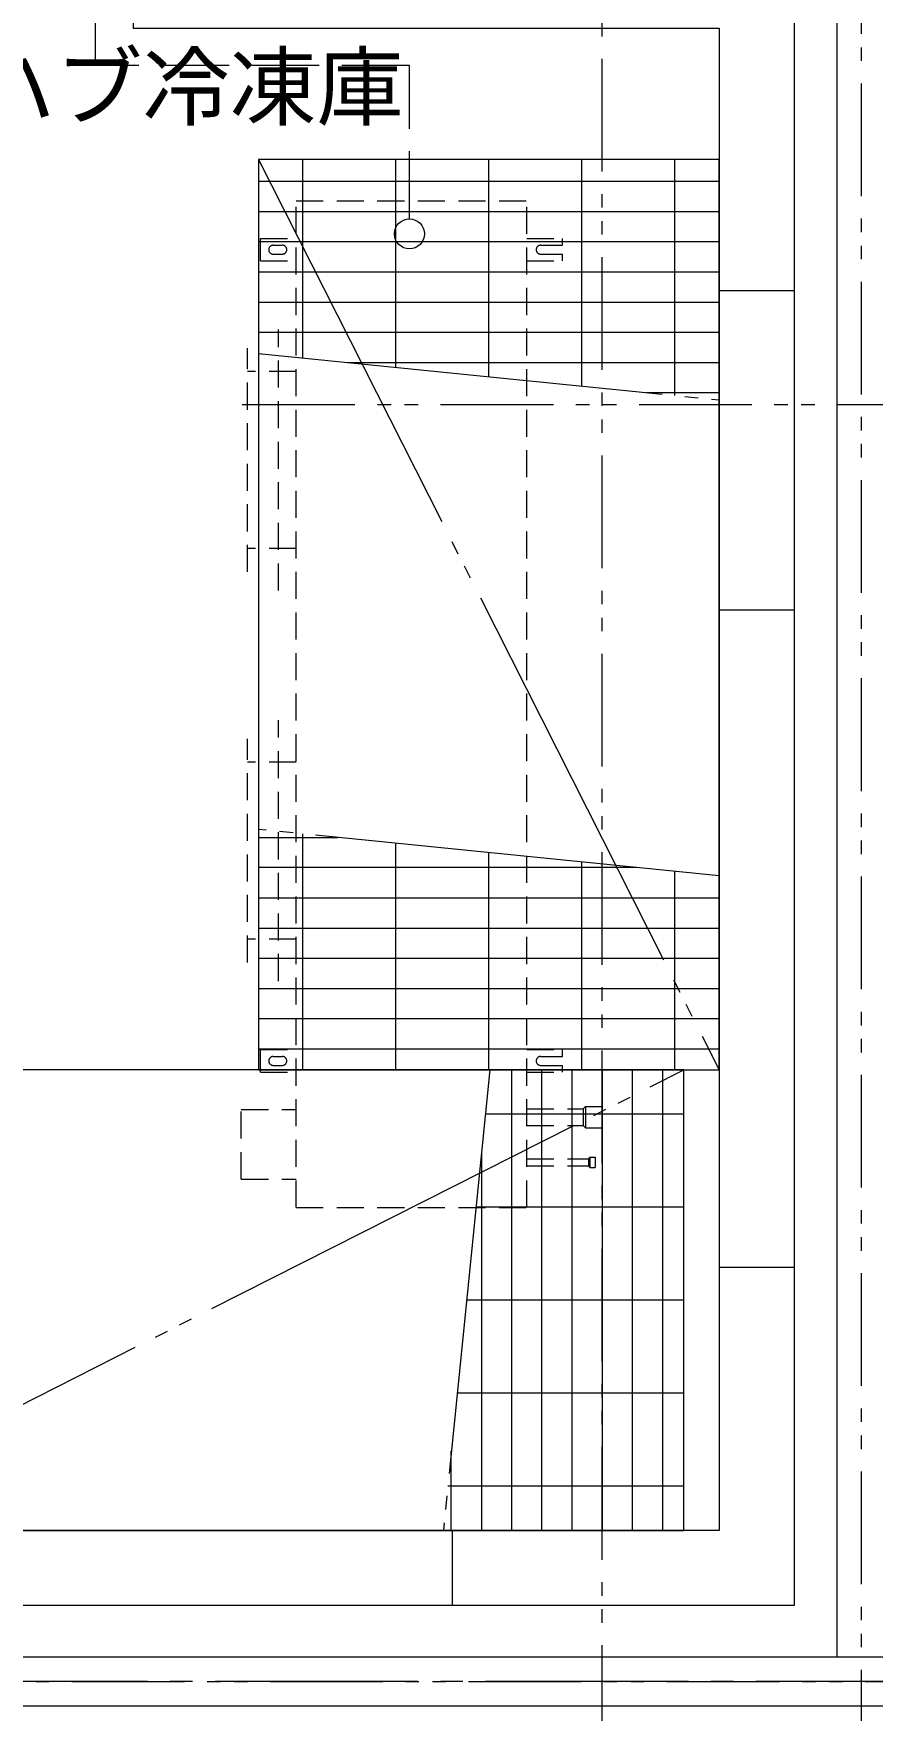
# Model space of a CAD drawing. Units: millimetres at full size. Extents: x -12803 to 120774, y -9413 to 101127.
# Drawn here: x 90518 to 91634, y 8758 to 10990 of the extents above; entities that cross this region are included whole.
import ezdxf
from ezdxf.enums import TextEntityAlignment as Align

# ---------------------------------------------------------------- set-up
doc = ezdxf.new("R2010")
doc.units = ezdxf.units.MM
doc.header["$LTSCALE"] = 30
for name, pattern in [('CHAIN2', [12, 9, -1, 1, -1]), ('DASHED1', [1.8, 1.2, -0.6]), ('DASHED3', [4, 3, -1]), ('DOUBLE_CHAIN1', [8.8, 5, -1, 0.6, -0.6, 0.6, -1]), ('LONG_DOUBLE_CHAIN', [21.8, 18, -1, 0.6, -0.6, 0.6, -1])]:
    doc.linetypes.add(name, pattern=pattern)
doc.layers.add('0-0_NoName', color=7, linetype='Continuous')
doc.layers.add('2-E_AIHO12-部屋名', color=7, linetype='Continuous')
for name, color, linetype, lineweight in [('0-4_AIHO33-厨房機器隠れ線', 7, 'DASHED1', 15), ('0-5_AIHO47-厨房機器アウトライン', 7, 'Continuous', 15), ('0-6_AIHO30-厨房機器LL', 7, 'Continuous', 15), ('1-1_AIHO20-排水溝', 7, 'Continuous', 15), ('2-0_通芯', 7, 'DOUBLE_CHAIN1', 15), ('2-2_間仕切り芯', 7, 'DOUBLE_CHAIN1', 15), ('2-3_間仕切り', 7, 'Continuous', 15), ('3-2_AIHO08-壁芯', 7, 'CHAIN2', 15), ('3-3_AIHO30-厨房機器', 7, 'Continuous', 15), ('3-5_AIHO57-排水立上げ', 7, 'Continuous', 15), ('3-7_AIHO32-厨房機器補助線', 7, 'LONG_DOUBLE_CHAIN', 15)]:
    doc.layers.add(name, color=color, linetype=linetype, lineweight=lineweight)
doc.styles.add('ＭＳ ゴシック', font='')
doc.styles.get('ＭＳ ゴシック').set_extended_font_data('MS Gothic')

# ---------------------------------------------------------------- blocks, each defined once
blk = doc.blocks.new('グループ部品-732')
at = {"layer": '0-4_AIHO33-厨房機器隠れ線'}
for p, q in [((90867.36, 10767.41), (91174.36, 10767.41)), ((90867.36, 9427.41), (90867.36, 10767.41)), ((90867.36, 9427.41), (90867.36, 10767.41)), ((90867.36, 10767.41), (91174.36, 10767.41)), ((91174.36, 9427.41), (91174.36, 10767.41)), ((91174.36, 9427.41), (91174.36, 10767.41)), ((90819.86, 10717.41), (90867.36, 10717.41)), ((90819.86, 10687.41), (90819.86, 10717.41)), ((91174.36, 10717.41), (91221.86, 10717.41)), ((91221.86, 10708.41), (91221.86, 10717.41)), ((90836.86, 10708.41), (90848.86, 10708.41)), ((90836.86, 10696.41), (90848.86, 10696.41)), ((91192.86, 10708.41), (91221.86, 10708.41)), ((91192.86, 10696.41), (91221.86, 10696.41)), ((91221.86, 10687.41), (91221.86, 10696.41)), ((90819.86, 10687.41), (90867.36, 10687.41)), ((91174.36, 10687.41), (91221.86, 10687.41)), ((90817.86, 10248.76), (90817.86, 10596.06)), ((90843.86, 10248.76), (90843.86, 10596.06)), ((90802.56, 10273.41), (90802.56, 10571.41)), ((90867.36, 10540.12), (90802.56, 10540.12)), ((90867.36, 10304.7), (90802.56, 10304.7)), ((90817.86, 9728.76), (90817.86, 10076.06)), ((90843.86, 9728.76), (90843.86, 10076.06)), ((90802.56, 9753.41), (90802.56, 10051.41)), ((90867.36, 10020.12), (90802.56, 10020.12)), ((90867.36, 9784.7), (90802.56, 9784.7)), ((90819.86, 9637.41), (90867.36, 9637.41)), ((90819.86, 9607.41), (90819.86, 9637.41)), ((90836.86, 9628.41), (90848.86, 9628.41)), ((91174.36, 9637.41), (91221.86, 9637.41)), ((91192.86, 9628.41), (91221.86, 9628.41)), ((91221.86, 9628.41), (91221.86, 9637.41)), ((90819.86, 9607.41), (90867.36, 9607.41)), ((90836.86, 9616.41), (90848.86, 9616.41)), ((91192.86, 9616.41), (91221.86, 9616.41)), ((91174.36, 9558.51), (91249.36, 9558.51)), ((91252.36, 9561.51), (91249.36, 9558.51)), ((91249.36, 9558.51), (91249.36, 9536.31)), ((91252.36, 9561.51), (91274.36, 9561.51)), ((91252.36, 9561.51), (91252.36, 9533.31)), ((91274.36, 9561.51), (91274.36, 9533.31)), ((91174.36, 9536.31), (91249.36, 9536.31)), ((91252.36, 9533.31), (91249.36, 9536.31)), ((91252.36, 9533.31), (91274.36, 9533.31)), ((91174.36, 9492.17), (91256.36, 9492.17)), ((91258.36, 9494.17), (91256.36, 9492.17)), ((91258.36, 9494.17), (91258.36, 9480.65)), ((91258.36, 9494.17), (91265.36, 9494.17)), ((91265.36, 9494.17), (91265.36, 9480.65)), ((91174.36, 9482.65), (91256.36, 9482.65)), ((91258.36, 9480.65), (91265.36, 9480.65)), ((90794.36, 9464.91), (90867.36, 9464.91)), ((90867.36, 9427.41), (91174.36, 9427.41)), ((90867.36, 9427.41), (91174.36, 9427.41))]:
    blk.add_line(p, q, dxfattribs=at)
for points in [[(91174.36, 9607.41), (91221.86, 9607.41), (91221.86, 9616.41)], [(90794.36, 9464.91), (90794.36, 9557.91), (90867.36, 9557.91)], [(91256.36, 9492.17), (91256.36, 9482.65), (91258.36, 9480.65)]]:
    blk.add_lwpolyline(points, dxfattribs=at)
for centre, start, end in [((90836.86, 10702.41), 90, 270), ((90848.86, 10702.41), 270, 90), ((91192.86, 10702.41), 90, 270), ((90836.86, 9622.41), 90, 270), ((90848.86, 9622.41), 270, 90), ((91192.86, 9622.41), 90, 270)]:
    blk.add_arc(centre, 6, start, end, dxfattribs=at)
at = {"layer": '0-5_AIHO47-厨房機器アウトライン'}
for p, q in [((90817.36, 10822.41), (90817.36, 9610.41)), ((91430.36, 10822.41), (90817.36, 10822.41)), ((91430.36, 9610.41), (91430.36, 10822.41)), ((91383.36, 9610.41), (90171.36, 9610.41)), ((90817.36, 9610.41), (91430.36, 9610.41)), ((91383.36, 8997.41), (91383.36, 9610.41)), ((90171.36, 8997.41), (91383.36, 8997.41))]:
    blk.add_line(p, q, dxfattribs=at)
at = {"layer": '0-6_AIHO30-厨房機器LL'}
for p, q in [((90876.36, 10558.26), (90876.36, 10822.41)), ((91000.11, 10545.76), (91000.11, 10822.41)), ((91123.86, 10533.26), (91123.86, 10822.41)), ((91247.61, 10520.76), (91247.61, 10822.41)), ((91371.36, 10508.26), (91371.36, 10822.41)), ((90817.36, 10793.48), (91430.36, 10793.48)), ((90817.36, 10753.28), (91430.36, 10753.28)), ((90817.36, 10713.08), (91430.36, 10713.08)), ((90817.36, 10672.88), (91430.36, 10672.88)), ((90817.36, 10632.68), (91430.36, 10632.68)), ((90817.36, 10592.48), (91430.36, 10592.48)), ((90935.53, 10552.28), (91430.36, 10552.28)), ((91333.51, 10512.08), (91430.36, 10512.08)), ((90817.36, 9919.88), (90922.66, 9919.88)), ((90876.36, 9610.41), (90876.36, 9924.56)), ((91000.11, 9610.41), (91000.11, 9912.06)), ((91123.86, 9610.41), (91123.86, 9899.56)), ((91320.64, 9879.68), (90817.36, 9879.68)), ((91247.61, 9610.41), (91247.61, 9887.06)), ((91371.36, 9610.41), (91371.36, 9874.56)), ((90817.36, 9839.48), (91430.36, 9839.48)), ((90817.36, 9799.28), (91430.36, 9799.28)), ((90817.36, 9759.08), (91430.36, 9759.08)), ((90817.36, 9718.88), (91430.36, 9718.88)), ((90817.36, 9678.68), (91430.36, 9678.68)), ((90817.36, 9638.48), (91430.36, 9638.48)), ((91154.28, 8997.41), (91154.28, 9610.41)), ((91194.48, 8997.41), (91194.48, 9610.41)), ((91234.68, 8997.41), (91234.68, 9610.41)), ((91274.88, 8997.41), (91274.88, 9610.41)), ((91315.08, 8997.41), (91315.08, 9610.41)), ((91355.28, 8997.41), (91355.28, 9610.41)), ((91383.36, 9551.41), (91119.21, 9551.41)), ((91114.08, 9500.7), (91114.08, 8997.41)), ((91383.36, 9427.66), (91106.71, 9427.66)), ((91383.36, 9303.91), (91094.21, 9303.91)), ((91383.36, 9180.16), (91081.71, 9180.16)), ((91073.88, 8997.41), (91073.88, 9102.71)), ((91383.36, 9056.41), (91069.21, 9056.41))]:
    blk.add_line(p, q, dxfattribs=at)
at = {"layer": '1-1_AIHO20-排水溝'}
blk.add_lwpolyline([(90250.36, 11922.41), (90750.36, 11922.41), (90750.36, 11097.41), (91530.36, 11097.41), (91530.36, 8897.41), (88250.36, 8897.41)], dxfattribs=at)
at = {"layer": '2-2_間仕切り芯'}
for p, q in [((91619.36, 12771.74), (91619.36, 6056.41)), ((90795.67, 10496.41), (93546.63, 10496.41)), ((83968.72, 8796.41), (114317.38, 8796.41))]:
    blk.add_line(p, q, dxfattribs=at)
at = {"layer": '2-3_間仕切り'}
for p, q in [((91586.86, 11838.91), (91586.86, 8828.91)), ((84686.86, 8828.91), (93094.36, 8828.91)), ((84621.86, 8763.91), (93744.36, 8763.91))]:
    blk.add_line(p, q, dxfattribs=at)
at = {"layer": '3-2_AIHO08-壁芯'}
blk.add_line((113349.36, 8796.41), (84974.36, 8796.41), dxfattribs=at)
at = {"layer": '3-3_AIHO30-厨房機器'}
for p, q in [((90817.36, 10822.41), (90817.36, 9610.41)), ((91430.36, 10822.41), (90817.36, 10822.41)), ((91430.36, 9610.41), (91430.36, 10822.41)), ((91530.36, 10647.41), (91430.36, 10647.41)), ((91530.36, 10222.41), (91430.36, 10222.41)), ((91383.36, 9610.41), (90171.36, 9610.41)), ((90817.36, 9610.41), (91430.36, 9610.41)), ((91383.36, 8997.41), (91383.36, 9610.41)), ((91530.36, 9347.41), (91430.36, 9347.41)), ((90171.36, 8997.41), (91383.36, 8997.41)), ((91075.36, 8897.41), (91075.36, 8997.41))]:
    blk.add_line(p, q, dxfattribs=at)
blk.add_lwpolyline([(88250.36, 11922.41), (90750.36, 11922.41), (90750.36, 11097.41), (91530.36, 11097.41), (91530.36, 8897.41), (88250.36, 8897.41)], close=True, dxfattribs=at)
blk.add_lwpolyline([(90299.86, 11822.41), (90650.36, 11822.41), (90650.36, 10997.41), (91430.36, 10997.41), (91430.36, 8997.41), (88350.36, 8997.41), (88350.36, 11822.41), (89400.86, 11822.41)], dxfattribs=at)
at = {"layer": '3-5_AIHO57-排水立上げ', "linetype": 'DASHED3'}
blk.add_line((91018.16, 10743.46), (91018.16, 10947.41), dxfattribs=at)
blk.add_lwpolyline([(91018.16, 10947.41), (90600.36, 10947.41), (90600.36, 11805.41)], dxfattribs=at)
at = {"layer": '3-5_AIHO57-排水立上げ'}
blk.add_circle((91018.16, 10723.46), 20, dxfattribs=at)
at = {"layer": '3-7_AIHO32-厨房機器補助線'}
for p, q in [((90817.36, 10822.41), (91430.36, 9610.41)), ((90817.36, 10564.22), (91430.36, 10502.3)), ((91430.36, 9868.6), (90817.36, 9930.52)), ((90171.36, 8997.41), (91383.36, 9610.41)), ((91125.17, 9610.41), (91063.25, 8997.41))]:
    blk.add_line(p, q, dxfattribs=at)
at = {"layer": '2-E_AIHO12-部屋名', "style": 'ＭＳ ゴシック'}
blk.add_text('プレハブ冷凍庫', height=84.92, dxfattribs=at).set_placement((90199.54, 10851.22), align=Align.BOTTOM_LEFT)
blk = doc.blocks.new('グループ部品-763')
at = {"layer": '0-4_AIHO33-厨房機器隠れ線'}
for p, q in [((90867.36, 10767.41), (91174.36, 10767.41)), ((90867.36, 9427.41), (90867.36, 10767.41)), ((90867.36, 9427.41), (90867.36, 10767.41)), ((90867.36, 10767.41), (91174.36, 10767.41)), ((91174.36, 9427.41), (91174.36, 10767.41)), ((91174.36, 9427.41), (91174.36, 10767.41)), ((90819.86, 10717.41), (90867.36, 10717.41)), ((90819.86, 10687.41), (90819.86, 10717.41)), ((91174.36, 10717.41), (91221.86, 10717.41)), ((91221.86, 10708.41), (91221.86, 10717.41)), ((90836.86, 10708.41), (90848.86, 10708.41)), ((90836.86, 10696.41), (90848.86, 10696.41)), ((91192.86, 10708.41), (91221.86, 10708.41)), ((91192.86, 10696.41), (91221.86, 10696.41)), ((91221.86, 10687.41), (91221.86, 10696.41)), ((90819.86, 10687.41), (90867.36, 10687.41)), ((91174.36, 10687.41), (91221.86, 10687.41)), ((90817.86, 10248.76), (90817.86, 10596.06)), ((90843.86, 10248.76), (90843.86, 10596.06)), ((90802.56, 10273.41), (90802.56, 10571.41)), ((90867.36, 10540.12), (90802.56, 10540.12)), ((90867.36, 10304.7), (90802.56, 10304.7)), ((90817.86, 9728.76), (90817.86, 10076.06)), ((90843.86, 9728.76), (90843.86, 10076.06)), ((90802.56, 9753.41), (90802.56, 10051.41)), ((90867.36, 10020.12), (90802.56, 10020.12)), ((90867.36, 9784.7), (90802.56, 9784.7)), ((90819.86, 9637.41), (90867.36, 9637.41)), ((90819.86, 9607.41), (90819.86, 9637.41)), ((90836.86, 9628.41), (90848.86, 9628.41)), ((91174.36, 9637.41), (91221.86, 9637.41)), ((91192.86, 9628.41), (91221.86, 9628.41)), ((91221.86, 9628.41), (91221.86, 9637.41)), ((90819.86, 9607.41), (90867.36, 9607.41)), ((90836.86, 9616.41), (90848.86, 9616.41)), ((91192.86, 9616.41), (91221.86, 9616.41)), ((91174.36, 9558.51), (91249.36, 9558.51)), ((91252.36, 9561.51), (91249.36, 9558.51)), ((91249.36, 9558.51), (91249.36, 9536.31)), ((91252.36, 9561.51), (91274.36, 9561.51)), ((91252.36, 9561.51), (91252.36, 9533.31)), ((91274.36, 9561.51), (91274.36, 9533.31)), ((91174.36, 9536.31), (91249.36, 9536.31)), ((91252.36, 9533.31), (91249.36, 9536.31)), ((91252.36, 9533.31), (91274.36, 9533.31)), ((91174.36, 9492.17), (91256.36, 9492.17)), ((91258.36, 9494.17), (91256.36, 9492.17)), ((91258.36, 9494.17), (91258.36, 9480.65)), ((91258.36, 9494.17), (91265.36, 9494.17)), ((91265.36, 9494.17), (91265.36, 9480.65)), ((91174.36, 9482.65), (91256.36, 9482.65)), ((91258.36, 9480.65), (91265.36, 9480.65)), ((90794.36, 9464.91), (90867.36, 9464.91)), ((90867.36, 9427.41), (91174.36, 9427.41)), ((90867.36, 9427.41), (91174.36, 9427.41))]:
    blk.add_line(p, q, dxfattribs=at)
for points in [[(91174.36, 9607.41), (91221.86, 9607.41), (91221.86, 9616.41)], [(90794.36, 9464.91), (90794.36, 9557.91), (90867.36, 9557.91)], [(91256.36, 9492.17), (91256.36, 9482.65), (91258.36, 9480.65)]]:
    blk.add_lwpolyline(points, dxfattribs=at)
for centre, start, end in [((90836.86, 10702.41), 90, 270), ((90848.86, 10702.41), 270, 90), ((91192.86, 10702.41), 90, 270), ((90836.86, 9622.41), 90, 270), ((90848.86, 9622.41), 270, 90), ((91192.86, 9622.41), 90, 270)]:
    blk.add_arc(centre, 6, start, end, dxfattribs=at)
at = {"layer": '0-5_AIHO47-厨房機器アウトライン'}
for p, q in [((90817.36, 10822.41), (90817.36, 9610.41)), ((91430.36, 10822.41), (90817.36, 10822.41)), ((91430.36, 9610.41), (91430.36, 10822.41)), ((91383.36, 9610.41), (90171.36, 9610.41)), ((90817.36, 9610.41), (91430.36, 9610.41)), ((91383.36, 8997.41), (91383.36, 9610.41)), ((90171.36, 8997.41), (91383.36, 8997.41))]:
    blk.add_line(p, q, dxfattribs=at)
at = {"layer": '0-6_AIHO30-厨房機器LL'}
for p, q in [((90876.36, 10558.26), (90876.36, 10822.41)), ((91000.11, 10545.76), (91000.11, 10822.41)), ((91123.86, 10533.26), (91123.86, 10822.41)), ((91247.61, 10520.76), (91247.61, 10822.41)), ((91371.36, 10508.26), (91371.36, 10822.41)), ((90817.36, 10793.48), (91430.36, 10793.48)), ((90817.36, 10753.28), (91430.36, 10753.28)), ((90817.36, 10713.08), (91430.36, 10713.08)), ((90817.36, 10672.88), (91430.36, 10672.88)), ((90817.36, 10632.68), (91430.36, 10632.68)), ((90817.36, 10592.48), (91430.36, 10592.48)), ((90935.53, 10552.28), (91430.36, 10552.28)), ((91333.51, 10512.08), (91430.36, 10512.08)), ((90817.36, 9919.88), (90922.66, 9919.88)), ((90876.36, 9610.41), (90876.36, 9924.56)), ((91000.11, 9610.41), (91000.11, 9912.06)), ((91123.86, 9610.41), (91123.86, 9899.56)), ((91320.64, 9879.68), (90817.36, 9879.68)), ((91247.61, 9610.41), (91247.61, 9887.06)), ((91371.36, 9610.41), (91371.36, 9874.56)), ((90817.36, 9839.48), (91430.36, 9839.48)), ((90817.36, 9799.28), (91430.36, 9799.28)), ((90817.36, 9759.08), (91430.36, 9759.08)), ((90817.36, 9718.88), (91430.36, 9718.88)), ((90817.36, 9678.68), (91430.36, 9678.68)), ((90817.36, 9638.48), (91430.36, 9638.48)), ((91154.28, 8997.41), (91154.28, 9610.41)), ((91194.48, 8997.41), (91194.48, 9610.41)), ((91234.68, 8997.41), (91234.68, 9610.41)), ((91274.88, 8997.41), (91274.88, 9610.41)), ((91315.08, 8997.41), (91315.08, 9610.41)), ((91355.28, 8997.41), (91355.28, 9610.41)), ((91383.36, 9551.41), (91119.21, 9551.41)), ((91114.08, 9500.7), (91114.08, 8997.41)), ((91383.36, 9427.66), (91106.71, 9427.66)), ((91383.36, 9303.91), (91094.21, 9303.91)), ((91383.36, 9180.16), (91081.71, 9180.16)), ((91073.88, 8997.41), (91073.88, 9102.71)), ((91383.36, 9056.41), (91069.21, 9056.41))]:
    blk.add_line(p, q, dxfattribs=at)
at = {"layer": '1-1_AIHO20-排水溝'}
blk.add_lwpolyline([(90250.36, 11922.41), (90750.36, 11922.41), (90750.36, 11097.41), (91530.36, 11097.41), (91530.36, 8897.41), (88250.36, 8897.41)], dxfattribs=at)
at = {"layer": '2-2_間仕切り芯'}
blk.add_line((90795.67, 10496.41), (93546.63, 10496.41), dxfattribs=at)
at = {"layer": '3-2_AIHO08-壁芯'}
blk.add_line((113349.36, 8796.41), (84974.36, 8796.41), dxfattribs=at)
at = {"layer": '3-3_AIHO30-厨房機器'}
for p, q in [((90817.36, 10822.41), (90817.36, 9610.41)), ((91430.36, 10822.41), (90817.36, 10822.41)), ((91430.36, 9610.41), (91430.36, 10822.41)), ((91530.36, 10647.41), (91430.36, 10647.41)), ((91530.36, 10222.41), (91430.36, 10222.41)), ((91383.36, 9610.41), (90171.36, 9610.41)), ((90817.36, 9610.41), (91430.36, 9610.41)), ((91383.36, 8997.41), (91383.36, 9610.41)), ((91530.36, 9347.41), (91430.36, 9347.41)), ((90171.36, 8997.41), (91383.36, 8997.41)), ((91075.36, 8897.41), (91075.36, 8997.41))]:
    blk.add_line(p, q, dxfattribs=at)
blk.add_lwpolyline([(88250.36, 11922.41), (90750.36, 11922.41), (90750.36, 11097.41), (91530.36, 11097.41), (91530.36, 8897.41), (88250.36, 8897.41)], close=True, dxfattribs=at)
blk.add_lwpolyline([(90299.86, 11822.41), (90650.36, 11822.41), (90650.36, 10997.41), (91430.36, 10997.41), (91430.36, 8997.41), (88350.36, 8997.41), (88350.36, 11822.41), (89400.86, 11822.41)], dxfattribs=at)
at = {"layer": '3-5_AIHO57-排水立上げ', "linetype": 'DASHED3'}
blk.add_line((91018.16, 10743.46), (91018.16, 10947.41), dxfattribs=at)
blk.add_lwpolyline([(91018.16, 10947.41), (90600.36, 10947.41), (90600.36, 11805.41)], dxfattribs=at)
at = {"layer": '3-5_AIHO57-排水立上げ'}
blk.add_circle((91018.16, 10723.46), 20, dxfattribs=at)
at = {"layer": '3-7_AIHO32-厨房機器補助線'}
for p, q in [((90817.36, 10822.41), (91430.36, 9610.41)), ((90817.36, 10564.22), (91430.36, 10502.3)), ((91430.36, 9868.6), (90817.36, 9930.52)), ((90171.36, 8997.41), (91383.36, 9610.41)), ((91125.17, 9610.41), (91063.25, 8997.41))]:
    blk.add_line(p, q, dxfattribs=at)

msp = doc.modelspace()

# ---------------------------------------------------------------- linework, layer by layer
at = {"layer": '2-0_通芯'}
msp.add_line((91274.36, 24156.41), (91274.36, 5670.44), dxfattribs=at)

# ---------------------------------------------------------------- block references
at = {"layer": '0-0_NoName'}
for name in ['グループ部品-732', 'グループ部品-763']:
    msp.add_blockref(name, (0, 0), dxfattribs=at)

doc.saveas('drawing.dxf')
